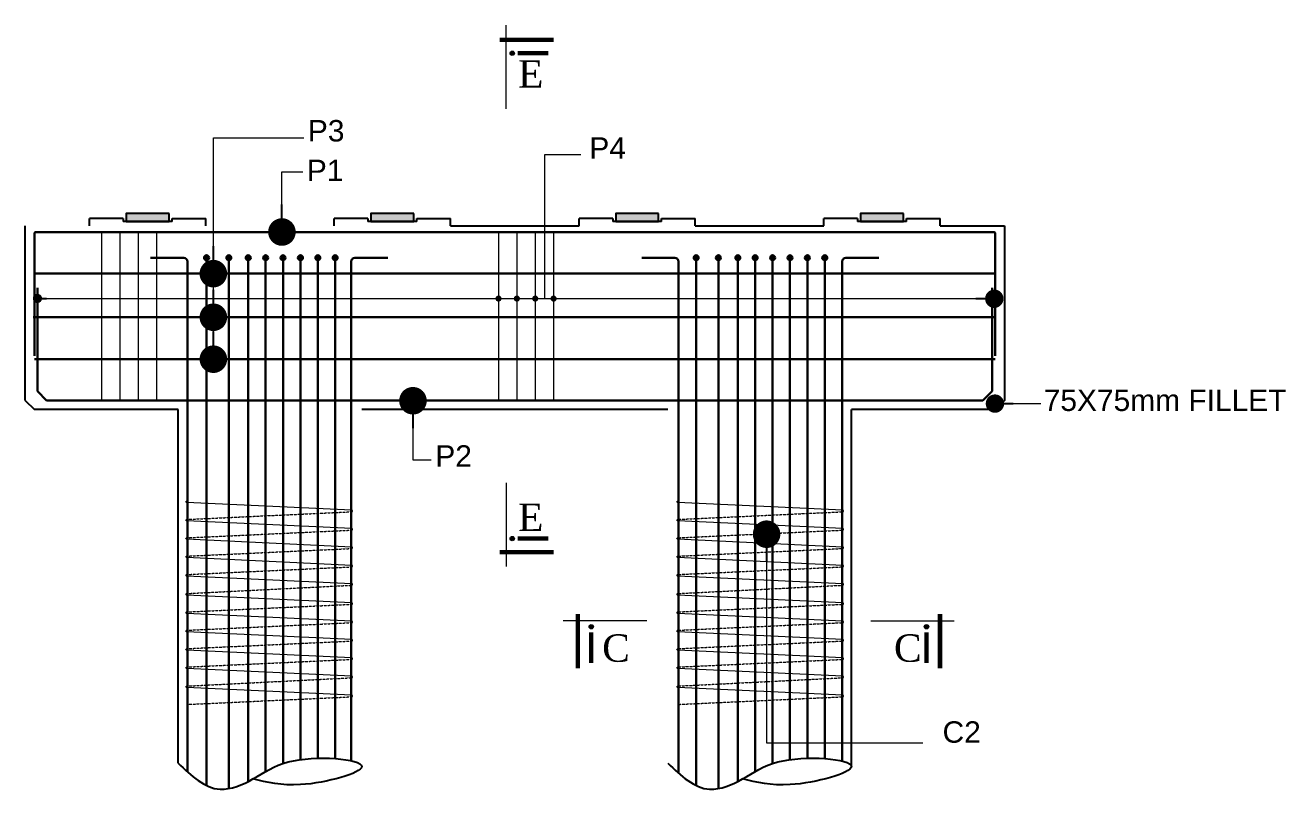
# Model space of a CAD drawing. Header units: millimetres. Extents: x -684453 to 35267, y -286696 to 273430.
# Drawn here: x -38208 to -27909, y 140770 to 147014 of the extents above; entities that cross this region are included whole.
import ezdxf

# ---------------------------------------------------------------- set-up
doc = ezdxf.new("R2010")
doc.units = ezdxf.units.MM
doc.linetypes.add('HIDDEN', pattern=[9.525, 6.35, -3.175])
for name, color, linetype, lineweight in [('Ber', 12, 'Continuous', 30), ('Binder', 136, 'Continuous', 15), ('Dimision', 4, 'Continuous', 9), ('Pire Line', 11, 'Continuous', 25), ('Rod', 12, 'Continuous', 30), ('Text', 7, 'Continuous', 15)]:
    doc.layers.add(name, color=color, linetype=linetype, lineweight=lineweight)
doc.styles.add('ROMANS', font='arial.ttf', dxfattribs={"height": 200})
doc.styles.get("Standard").update_dxf_attribs({"font": 'times.ttf'})
doc.dimstyles.new('ISO-25', dxfattribs={"dimtxt": 175, "dimasz": 100, "dimexe": 65, "dimexo": 115.625, "dimgap": 40, "dimtad": 1, "dimtoh": 1, "dimdec": 0, "dimtxsty": 'Standard', "dimblk": 'DOT', "dimcen": 300, "dimclrd": 256, "dimclre": 256, "dimclrt": 256, "dimadec": 0, "dimazin": 0, "dimtfac": 1, "dimtdec": 0, "dimtix": 1, "dimtmove": 0, "dimatfit": 3, "dimldrblk": 'DOT', "dimfxl": 75, "dimlwd": -1, "dimarcsym": 0})

# ---------------------------------------------------------------- blocks, each defined once
blk = doc.blocks.new('_Dot')
at = {"color": 0, "linetype": 'ByBlock', "lineweight": -2}
blk.add_line((-0.5, 0), (-1, 0), dxfattribs=at)
at = {"color": 0, "linetype": 'ByBlock', "const_width": 0.5}
blk.add_lwpolyline([(-0.25, 0, 1), (0.25, 0, 1)], format="xyb", close=True, dxfattribs=at)

msp = doc.modelspace()

# ---------------------------------------------------------------- hatches: boundary and pattern name
at = {"layer": 'Pire Line', "ltscale": 3}
h = msp.add_hatch(color=256, dxfattribs=at)
h.paths.add_polyline_path([(-37033.1, 145475.1), (-37208.1, 145475.1), (-37208.1, 145410.1), (-37033.1, 145410.1)])
h.paths.add_polyline_path([(-37208.1, 145475.1), (-37383.1, 145475.1), (-37383.1, 145410.1), (-37208.1, 145410.1)])
h = msp.add_hatch(color=256, dxfattribs=at)
h.paths.add_polyline_path([(-35033.1, 145475.1), (-35208.1, 145475.1), (-35208.1, 145410.1), (-35033.1, 145410.1)])
h.paths.add_polyline_path([(-35208.1, 145475.1), (-35383.1, 145475.1), (-35383.1, 145410.1), (-35208.1, 145410.1)])
h = msp.add_hatch(color=256, dxfattribs=at)
h.paths.add_polyline_path([(-33033.1, 145475.1), (-33208.1, 145475.1), (-33208.1, 145410.1), (-33033.1, 145410.1)])
h.paths.add_polyline_path([(-33208.1, 145475.1), (-33383.1, 145475.1), (-33383.1, 145410.1), (-33208.1, 145410.1)])
h = msp.add_hatch(color=256, dxfattribs=at)
h.paths.add_polyline_path([(-31033.1, 145475.1), (-31208.1, 145475.1), (-31208.1, 145410.1), (-31033.1, 145410.1)])
h.paths.add_polyline_path([(-31208.1, 145475.1), (-31383.1, 145475.1), (-31383.1, 145410.1), (-31208.1, 145410.1)])
at = {"layer": 'Rod', "ltscale": 5}
for points in [[(-36746.4, 145115, -1), (-36706.4, 145115, -1)], [(-36564.6, 145115, -1), (-36524.6, 145115, -1)], [(-36406, 145115, -1), (-36366, 145115, -1)], [(-36263.8, 145115, -1), (-36223.8, 145115, -1)], [(-36121.7, 145115, -1), (-36081.7, 145115, -1)], [(-35979.6, 145115, -1), (-35939.6, 145115, -1)], [(-35837.5, 145115, -1), (-35797.5, 145115, -1)], [(-35695.4, 145115, -1), (-35655.4, 145115, -1)], [(-32746.4, 145115, -1), (-32706.4, 145115, -1)], [(-32564.6, 145115, -1), (-32524.6, 145115, -1)], [(-32406, 145115, -1), (-32366, 145115, -1)], [(-32263.8, 145115, -1), (-32223.8, 145115, -1)], [(-32121.7, 145115, -1), (-32081.7, 145115, -1)], [(-31979.6, 145115, -1), (-31939.6, 145115, -1)], [(-31837.5, 145115, -1), (-31797.5, 145115, -1)], [(-31695.4, 145115, -1), (-31655.4, 145115, -1)]]:
    msp.add_hatch(color=256, dxfattribs=at).paths.add_polyline_path(points)
at = {"layer": 'Text'}
for points in [[(-34211.4, 146785, 1), (-34247.2, 146785, 1)], [(-34211.4, 142821.4, -1), (-34247.2, 142821.4, -1)], [(-33583.2, 142083.7, -1), (-33583.2, 142119.5, -1)], [(-30844.4, 142083.7, 1), (-30844.4, 142119.5, 1)]]:
    msp.add_hatch(color=256, dxfattribs=at).paths.add_polyline_path(points)

# ---------------------------------------------------------------- linework, layer by layer
at = {"layer": 'Ber', "ltscale": 0.02}
for p, q in [((-30283.3, 144985.2), (-38133.3, 144985.2)), ((-38108.3, 144025.1), (-38108.3, 144870.4)), ((-30308.3, 144025.1), (-30308.3, 144870.4)), ((-30294.1, 144629), (-38144.1, 144629)), ((-30283.2, 144286.5), (-38133.2, 144286.5)), ((-38108.3, 144025.1), (-38033.3, 143950.1)), ((-30308.3, 144025.1), (-30383.3, 143950.1)), ((-35108.3, 143950.1), (-38033.3, 143950.1)), ((-35108.3, 143950.1), (-30383.3, 143950.1))]:
    msp.add_line(p, q, dxfattribs=at)
for points in [[(-38133.3, 144313.1), (-38133.3, 145314.1, -0.4142136), (-38122.3, 145325.1), (-35108.3, 145325.1)], [(-30283.3, 144313.1), (-30283.3, 145314.1, 0.4142136), (-30294.3, 145325.1), (-35108.3, 145325.1)]]:
    msp.add_lwpolyline(points, format="xyb", dxfattribs=at)
at = {"layer": 'Binder', "ltscale": 5}
for p, q in [((-37586, 145325.1), (-37586, 143950.1)), ((-37436, 145325.1), (-37436, 143950.1)), ((-37286, 145325.1), (-37286, 143950.1)), ((-37136, 145325.1), (-37136, 143950.1)), ((-34341.1, 145325.1), (-34341.1, 143950.1)), ((-34191.1, 145325.1), (-34191.1, 143950.1)), ((-34041.1, 145325.1), (-34041.1, 143950.1)), ((-33891.1, 145325.1), (-33891.1, 143950.1))]:
    msp.add_line(p, q, dxfattribs=at)
for points in [[(-35545.2, 143040.3), (-35538.7, 143040.8, 0.9156499), (-35538.7, 143052.7), (-36889.8, 143115.8, -0.9156499), (-36889.8, 143127.7), (-36883.2, 143128.3)], [(-31533.2, 143040.3), (-31526.7, 143040.8, 0.9156499), (-31526.7, 143052.7), (-32877.8, 143115.8, -0.9156499), (-32877.8, 143127.7), (-32871.2, 143128.3)], [(-35545.2, 142890.3), (-35538.7, 142890.8, 0.9156499), (-35538.7, 142902.7), (-36889.8, 142965.8, -0.9156499), (-36889.8, 142977.7), (-36883.2, 142978.2)], [(-31533.2, 142890.3), (-31526.7, 142890.8, 0.9156499), (-31526.7, 142902.7), (-32877.8, 142965.8, -0.9156499), (-32877.8, 142977.7), (-32871.2, 142978.2)], [(-35545.2, 142740.3), (-35538.7, 142740.8, 0.9216043), (-35538.7, 142752.8), (-36889.8, 142815.8, -0.9156499), (-36889.8, 142827.7), (-36883.2, 142828.2)], [(-31533.2, 142740.3), (-31526.7, 142740.8, 0.9216043), (-31526.7, 142752.8), (-32877.8, 142815.8, -0.9156499), (-32877.8, 142827.7), (-32871.2, 142828.2)], [(-35545.2, 142590.3), (-35538.7, 142590.8, 0.9156499), (-35538.7, 142602.7), (-36889.8, 142665.8, -0.9156499), (-36889.8, 142677.7), (-36883.2, 142678.3)], [(-31533.2, 142590.3), (-31526.7, 142590.8, 0.9156499), (-31526.7, 142602.7), (-32877.8, 142665.8, -0.9156499), (-32877.8, 142677.7), (-32871.2, 142678.3)], [(-35545.2, 142440.3), (-35538.7, 142440.8, 0.9156499), (-35538.7, 142452.7), (-36889.8, 142515.8, -0.9156499), (-36889.8, 142527.7), (-36883.2, 142528.2)], [(-31533.2, 142440.3), (-31526.7, 142440.8, 0.9156499), (-31526.7, 142452.7), (-32877.8, 142515.8, -0.9156499), (-32877.8, 142527.7), (-32871.2, 142528.2)], [(-35545.2, 142284.8), (-35538.7, 142285.3, 0.9156499), (-35538.7, 142297.3), (-36889.8, 142360.3, -0.9156499), (-36889.8, 142372.3), (-36883.2, 142372.8)], [(-31533.2, 142284.8), (-31526.7, 142285.3, 0.9156499), (-31526.7, 142297.3), (-32877.8, 142360.3, -0.9156499), (-32877.8, 142372.3), (-32871.2, 142372.8)], [(-35545.2, 142134.8), (-35538.7, 142135.3, 0.9156499), (-35538.7, 142147.3), (-36889.8, 142210.3, -0.9156499), (-36889.8, 142222.3), (-36883.2, 142222.8)], [(-31533.2, 142134.8), (-31526.7, 142135.3, 0.9156499), (-31526.7, 142147.3), (-32877.8, 142210.3, -0.9156499), (-32877.8, 142222.3), (-32871.2, 142222.8)], [(-35545.2, 141984.8), (-35538.7, 141985.3, 0.9216043), (-35538.7, 141997.3), (-36889.8, 142060.3, -0.9156499), (-36889.8, 142072.3), (-36883.2, 142072.8)], [(-31533.2, 141984.8), (-31526.7, 141985.3, 0.9216043), (-31526.7, 141997.3), (-32877.8, 142060.3, -0.9156499), (-32877.8, 142072.3), (-32871.2, 142072.8)], [(-35545.2, 141834.8), (-35538.7, 141835.3, 0.9156499), (-35538.7, 141847.3), (-36889.8, 141910.3, -0.9156499), (-36889.8, 141922.3), (-36883.2, 141922.8)], [(-31533.2, 141834.8), (-31526.7, 141835.3, 0.9156499), (-31526.7, 141847.3), (-32877.8, 141910.3, -0.9156499), (-32877.8, 141922.3), (-32871.2, 141922.8)], [(-35545.2, 141684.8), (-35538.7, 141685.3, 0.9156499), (-35538.7, 141697.3), (-36889.8, 141760.3, -0.9156499), (-36889.8, 141772.3), (-36883.2, 141772.8)], [(-31533.2, 141684.8), (-31526.7, 141685.3, 0.9156499), (-31526.7, 141697.3), (-32877.8, 141760.3, -0.9156499), (-32877.8, 141772.3), (-32871.2, 141772.8)], [(-35545.2, 141529.3), (-35538.7, 141529.8, 0.9156499), (-35538.7, 141541.8), (-36889.8, 141604.8, -0.9156499), (-36889.8, 141616.8), (-36883.2, 141617.3)], [(-31533.2, 141529.3), (-31526.7, 141529.8, 0.9156499), (-31526.7, 141541.8), (-32877.8, 141604.8, -0.9156499), (-32877.8, 141616.8), (-32871.2, 141617.3)]]:
    msp.add_lwpolyline(points, format="xyb", dxfattribs=at)
at = {"layer": 'Binder', "linetype": 'HIDDEN', "ltscale": 0.07}
for points in [[(-36883.2, 142978.2), (-35545.2, 143040.3)], [(-32871.2, 142978.2), (-31533.2, 143040.3)], [(-36883.2, 142828.2), (-35545.2, 142890.3)], [(-32871.2, 142828.2), (-31533.2, 142890.3)], [(-36883.2, 142678.3), (-35545.2, 142740.3)], [(-32871.2, 142678.3), (-31533.2, 142740.3)], [(-36883.2, 142528.2), (-35545.2, 142590.3)], [(-32871.2, 142528.2), (-31533.2, 142590.3)], [(-36883.2, 142372.8), (-35545.2, 142440.3)], [(-32871.2, 142372.8), (-31533.2, 142440.3)], [(-36883.2, 142222.8), (-35545.2, 142284.8)], [(-32871.2, 142222.8), (-31533.2, 142284.8)], [(-36883.2, 142072.8), (-35545.2, 142134.8)], [(-32871.2, 142072.8), (-31533.2, 142134.8)], [(-36883.2, 141922.8), (-35545.2, 141984.8)], [(-32871.2, 141922.8), (-31533.2, 141984.8)], [(-36883.2, 141772.8), (-35545.2, 141834.8)], [(-32871.2, 141772.8), (-31533.2, 141834.8)], [(-36883.2, 141617.3), (-35545.2, 141684.8)], [(-32871.2, 141617.3), (-31533.2, 141684.8)], [(-36883.2, 141467.3), (-35545.2, 141529.3)], [(-32871.2, 141467.3), (-31533.2, 141529.3)]]:
    msp.add_lwpolyline(points, dxfattribs=at)
at = {"layer": 'Dimision', "ltscale": 5}
msp.add_lwpolyline([(-33962.8, 144781.2), (-33962.8, 145958), (-33668.6, 145958)], dxfattribs=at)
at = {"layer": 'Dimision', "ltscale": 3, "const_width": 25}
for points in [[(-34353.6, 144781.5, 1), (-34328.6, 144781.5, 1)], [(-34203.6, 144781.5, 1), (-34178.6, 144781.5, 1)], [(-34053.6, 144781.5, 1), (-34028.6, 144781.5, 1)], [(-33903.6, 144781.4, 1), (-33878.6, 144781.4, 1)]]:
    msp.add_lwpolyline(points, format="xyb", close=True, dxfattribs=at)
at = {"layer": 'Pire Line', "ltscale": 5}
for p, q in [((-37408.1, 145435.1), (-37683.1, 145435.1)), ((-37008.1, 145435.1), (-36733.1, 145435.1)), ((-35408.1, 145435.1), (-35683.1, 145435.1)), ((-35008.1, 145435.1), (-34733.1, 145435.1)), ((-33408.1, 145435.1), (-33683.1, 145435.1)), ((-33008.1, 145435.1), (-32733.1, 145435.1)), ((-31408.1, 145435.1), (-31683.1, 145435.1)), ((-31008.1, 145435.1), (-30733.1, 145435.1)), ((-38208.1, 143950.1), (-38208.1, 145375.1)), ((-32733.1, 145375.1), (-31683.1, 145375.1)), ((-30733.1, 145375.1), (-30208.3, 145375.1)), ((-30208.3, 145375.1), (-30208.3, 143950.1)), ((-38208.1, 143950.1), (-38133.1, 143875.1)), ((-38208.1, 143950.1), (-38133.1, 143875.1)), ((-30208.3, 143950.1), (-30283.3, 143875.1)), ((-30208.3, 143950.1), (-30283.3, 143875.1)), ((-36958.2, 143875.1), (-38133.1, 143875.1)), ((-36958.2, 140988.3), (-36958.2, 143875.1)), ((-32958.2, 143875.1), (-35458.2, 143875.1)), ((-30283.3, 143875.1), (-31458.2, 143875.1)), ((-31458.2, 140960.4), (-31458.2, 143875.1))]:
    msp.add_line(p, q, dxfattribs=at)
at = {"layer": 'Pire Line', "ltscale": 3}
for p, q in [((-37683.1, 145375.1), (-37683.1, 145435.1)), ((-36733.1, 145375.1), (-36733.1, 145435.1)), ((-35683.1, 145375.1), (-35683.1, 145435.1)), ((-34733.1, 145375.1), (-34733.1, 145435.1)), ((-33683.1, 145375.1), (-33683.1, 145435.1)), ((-32733.1, 145375.1), (-32733.1, 145435.1)), ((-31683.1, 145375.1), (-31683.1, 145435.1)), ((-30733.1, 145375.1), (-30733.1, 145435.1)), ((-34733.1, 145375.1), (-33683.1, 145375.1))]:
    msp.add_line(p, q, dxfattribs=at)
at = {"layer": 'Pire Line', "ltscale": 5}
for points in [[(-37408.1, 145435.1), (-37408.1, 145410.1)], [(-37008.1, 145410.1), (-37008.1, 145435.1)], [(-35408.1, 145435.1), (-35408.1, 145410.1)], [(-35008.1, 145410.1), (-35008.1, 145435.1)], [(-33408.1, 145435.1), (-33408.1, 145410.1)], [(-33008.1, 145410.1), (-33008.1, 145435.1)], [(-31408.1, 145435.1), (-31408.1, 145410.1)], [(-31008.1, 145410.1), (-31008.1, 145435.1)]]:
    msp.add_lwpolyline(points, dxfattribs=at)
for points in [[(-37033.1, 145475.1), (-37383.1, 145475.1), (-37383.1, 145410.1), (-37033.1, 145410.1)], [(-35033.1, 145475.1), (-35383.1, 145475.1), (-35383.1, 145410.1), (-35033.1, 145410.1)], [(-33033.1, 145475.1), (-33383.1, 145475.1), (-33383.1, 145410.1), (-33033.1, 145410.1)], [(-31033.1, 145475.1), (-31383.1, 145475.1), (-31383.1, 145410.1), (-31033.1, 145410.1)]]:
    msp.add_lwpolyline(points, close=True, dxfattribs=at)
at = {"layer": 'Pire Line', "ltscale": 5, "const_width": 0.02}
for points in [[(-37683.1, 145375.1), (-38208.1, 145375.1)], [(-35683.1, 145375.1), (-36733.1, 145375.1)], [(-35458.2, 140960.4), (-35458.2, 143875.1)], [(-32958.2, 140988.3), (-32958.2, 143875.1)]]:
    msp.add_lwpolyline(points, dxfattribs=at)
at = {"layer": 'Pire Line', "ltscale": 10}
for points in [[(-37008.1, 145410.1), (-37408.1, 145410.1)], [(-35008.1, 145410.1), (-35408.1, 145410.1)], [(-33008.1, 145410.1), (-33408.1, 145410.1)], [(-31008.1, 145410.1), (-31408.1, 145410.1)]]:
    msp.add_lwpolyline(points, dxfattribs=at)
at = {"layer": 'Pire Line', "ltscale": 5}
for points in [[(-36958.2, 140988.3), (-36616.6, 140775), (-36347.4, 140858.4), (-36059.7, 140997.5), (-35458.2, 140960.4), (-35957.6, 140812.1), (-36347.4, 140858.4)], [(-32958.2, 140988.3), (-32616.6, 140775), (-32347.4, 140858.4), (-32059.7, 140997.5), (-31458.2, 140960.4), (-31957.6, 140812.1), (-32347.4, 140858.4)]]:
    msp.add_spline(points, degree=3, dxfattribs=at)
at = {"layer": 'Rod', "ltscale": 0.02}
for points in [[(-37183.2, 145115), (-36913.2, 145115, -0.4142136), (-36883.2, 145085), (-36883.2, 140917.7)], [(-35245.2, 145115), (-35515.2, 145115, 0.4142136), (-35545.2, 145085), (-35545.2, 141007.8)], [(-33171.2, 145115), (-32901.2, 145115, -0.4142136), (-32871.2, 145085), (-32871.2, 140907)], [(-31233.2, 145115), (-31503.2, 145115, 0.4142136), (-31533.2, 145085), (-31533.2, 141005)]]:
    msp.add_lwpolyline(points, format="xyb", dxfattribs=at)
for points in [[(-36726.4, 145115), (-36726.4, 140804.8)], [(-36544.6, 145115), (-36544.6, 140780.3)], [(-36386, 145115), (-36386, 140838)], [(-36243.8, 145115), (-36243.8, 140918.5)], [(-36101.7, 145115), (-36101.7, 140985)], [(-35959.6, 145115), (-35959.6, 141016.7)], [(-35817.5, 145115), (-35817.5, 141027.8)], [(-35675.4, 145115), (-35675.4, 141025)], [(-32726.4, 145115), (-32726.4, 140804.8)], [(-32544.6, 145115), (-32544.6, 140780.3)], [(-32386, 145115), (-32386, 140838)], [(-32243.8, 145115), (-32243.8, 140918.5)], [(-32101.7, 145115), (-32101.7, 140985)], [(-31959.6, 145115), (-31959.6, 141016.7)], [(-31817.5, 145115), (-31817.5, 141027.8)], [(-31675.4, 145115), (-31675.4, 141025)]]:
    msp.add_lwpolyline(points, dxfattribs=at)
at = {"layer": 'Rod', "ltscale": 5}
for centre in [(-36726.4, 145115), (-36544.6, 145115), (-36386, 145115), (-36243.8, 145115), (-36101.7, 145115), (-35959.6, 145115), (-35817.5, 145115), (-35675.4, 145115), (-32726.4, 145115), (-32544.6, 145115), (-32386, 145115), (-32243.8, 145115), (-32101.7, 145115), (-31959.6, 145115), (-31817.5, 145115), (-31675.4, 145115)]:
    msp.add_circle(centre, 20, dxfattribs=at)
at = {"layer": 'Text'}
for p, q in [((-34277.4, 146329.7), (-34277.4, 147013.8)), ((-34277.4, 143276.7), (-34277.4, 142592.5)), ((-33127.9, 142149.8), (-33812.1, 142149.8)), ((-31299.2, 142149.8), (-30618.1, 142149.8))]:
    msp.add_line(p, q, dxfattribs=at)
at = {"layer": 'Text', "const_width": 35.9}
for points in [[(-34332.3, 146895.2), (-33889.9, 146895.2)], [(-34183.8, 146785), (-33934.3, 146785)], [(-34183.8, 142821.4), (-33934.3, 142821.4)], [(-34332.3, 142711.2), (-33889.9, 142711.2)], [(-33693.4, 142204.6), (-33693.4, 141762.3)], [(-30734.2, 142204.6), (-30734.2, 141762.3)], [(-33583.2, 142056.1), (-33583.2, 141806.6)], [(-30844.4, 142056.1), (-30844.4, 141806.6)]]:
    msp.add_lwpolyline(points, dxfattribs=at)
at = {"layer": 'Text'}
for centre in [(-34229.3, 146785), (-34229.3, 142821.4), (-33583.2, 142101.6), (-30844.4, 142101.6)]:
    msp.add_circle(centre, 17.9, dxfattribs=at)

# ---------------------------------------------------------------- texts
for s, p in [('E', (-34181.2, 146503.9)), ('E', (-34181.2, 142883.3)), ('C', (-33494.1, 141815.6)), ('C', (-31110.2, 141815.6))]:
    msp.add_text(s, height=224.2, dxfattribs=at).set_placement(p)
at = {"layer": 'Text', "style": 'ROMANS'}
for s, p in [('P3', (-35898.9, 146064.5)), ('P4', (-33598.8, 145923.5)), ('P1', (-35907.1, 145740.4)), ('75X75mm FILLET', (-29886.6, 143863.6)), ('P2', (-34857.3, 143408.7)), ('C2', (-30713.2, 141154.3))]:
    msp.add_text(s, height=175, dxfattribs=at).set_placement(p)

# ---------------------------------------------------------------- leaders
at = {"layer": 'Dimision', "ltscale": 5}
for points, override in [([(-36670.9, 144286.5), (-36670.9, 146093.7), (-35931.5, 146093.7)], {"dimasz": 225, "dimtad": 0}), ([(-36670.9, 144985.2), (-36670.9, 146093.7), (-35931.5, 146093.7)], {"dimasz": 225, "dimtad": 0}), ([(-36670.9, 144629), (-36670.9, 146093.7), (-35931.5, 146093.7)], {"dimasz": 225, "dimtad": 0}), ([(-36110.6, 145325.1), (-36110.6, 145815.7), (-35939.1, 145815.7)], {"dimasz": 225, "dimtad": 0}), ([(-30290.3, 144780.4), (-38108.3, 144782.5)], {"dimasz": 150, "dimtad": 0}), ([(-38108.3, 144782.5), (-30290.2, 144780.4)], {"dimasz": 75, "dimtad": 0}), ([(-35040.1, 143947.1), (-35040.1, 143463.6), (-34892.3, 143463.6)], {"dimasz": 225, "dimtad": 0}), ([(-30285.1, 143923.7), (-29910.6, 143923.7)], {"dimasz": 150, "dimtad": 0}), ([(-32150.8, 142857.2), (-32150.8, 141152.8), (-30875.2, 141152.8)], {"dimasz": 225, "dimtad": 0})]:
    msp.add_leader(points, dimstyle='ISO-25', override=override, dxfattribs=at)

doc.saveas('drawing.dxf')
